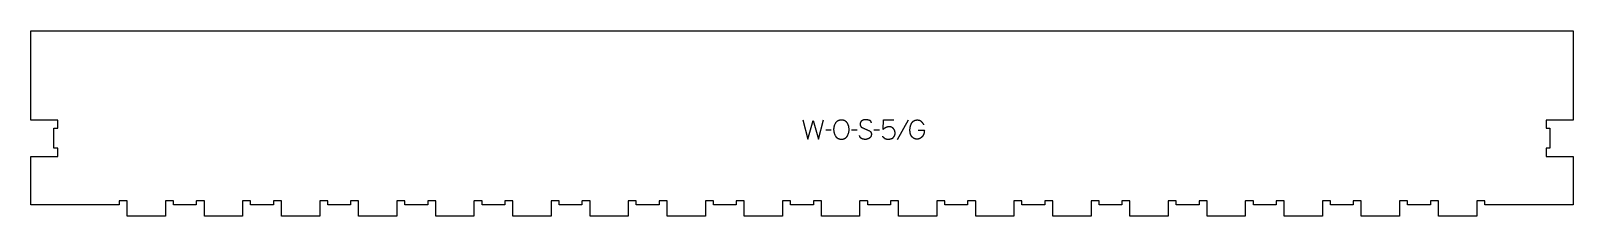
# Model space of a CAD drawing. Extents: x -1200 to 1200, y -150 to 139.
import ezdxf

# ---------------------------------------------------------------- set-up
doc = ezdxf.new("R2010")
doc.units = 0
doc.layers.add('1_ANYTOOL_1MMDEEP_LABELS_S', color=2, linetype='CONTINUOUS')
doc.layers.add('4_ANYTOOL_CUTTHROUGH_OUTSI', color=5, linetype='CONTINUOUS')

msp = doc.modelspace()

# ---------------------------------------------------------------- linework, layer by layer
at = {"layer": '1_ANYTOOL_1MMDEEP_LABELS_S'}
for p, q in [((45.6, -16.1), (36.9, -16.2)), ((85.7, -16.1), (76.9, -16.2)), ((120.7, -16.1), (111.9, -16.2)), ((165.4, -0.5), (148.2, -31.2))]:
    msp.add_line(p, q, dxfattribs=at)
msp.add_lwpolyline([(61.7, 0.3), (62.1, 0.3), (62.5, 0.3), (62.8, 0.3), (63, 0.3), (63.2, 0.2), (63.3, 0.2), (63.5, 0.2), (63.7, 0.2), (63.8, 0.1), (64, 0.1), (64.2, 0.1), (64.3, 0), (64.5, 0), (64.6, -0.1), (64.8, -0.1), (65, -0.2), (65.1, -0.2), (65.3, -0.3), (65.4, -0.4), (65.6, -0.4), (65.7, -0.5), (65.9, -0.6), (66, -0.6), (66.1, -0.7), (66.3, -0.8), (66.4, -0.9), (66.5, -1), (66.7, -1.1), (67.1, -1.3), (67.3, -1.5), (67.6, -1.7), (67.8, -1.9), (68.1, -2.1), (68.3, -2.4), (68.5, -2.6), (68.7, -2.8), (68.9, -3.1), (69.1, -3.3), (69.3, -3.5), (69.5, -3.8), (69.7, -4.1), (69.9, -4.3), (70.1, -4.6), (70.4, -5.2), (70.6, -5.5), (70.7, -5.8), (70.9, -6.1), (71, -6.4), (71.2, -6.7), (71.3, -7), (71.4, -7.3), (71.5, -7.6), (71.7, -7.9), (71.8, -8.2), (71.9, -8.6), (72, -8.9), (72.1, -9.2), (72.1, -9.6), (72.4, -10.6), (72.5, -11.3), (72.6, -11.9), (72.7, -12.6), (72.8, -13.2), (72.8, -13.9), (72.8, -14.5), (72.9, -15.2), (72.8, -15.8), (72.8, -16.4), (72.8, -17.1), (72.7, -17.7), (72.6, -18.4), (72.5, -19), (72.3, -19.6), (72.2, -20.3), (72, -20.9), (71.8, -21.5), (71.5, -22.2), (71.3, -22.8), (71, -23.5), (70.7, -24.1), (70.4, -24.7), (70.1, -25.4), (69.9, -25.7), (69.7, -26), (69.5, -26.3), (69.3, -26.6), (69.1, -26.8), (68.9, -27.1), (68.7, -27.4), (68.5, -27.6), (68.4, -27.7), (68.3, -27.8), (68.2, -28), (68, -28.1), (67.9, -28.2), (67.8, -28.3), (67.7, -28.4), (67.6, -28.5), (67.4, -28.6), (67.3, -28.7), (67.2, -28.8), (67.1, -28.9), (66.9, -28.9), (66.8, -29), (66.7, -29.1), (66.5, -29.2), (66.4, -29.3), (66.2, -29.4), (66.1, -29.4), (66, -29.5), (65.8, -29.6), (65.7, -29.6), (65.5, -29.7), (65.4, -29.8), (65.2, -29.8), (65.1, -29.9), (64.9, -29.9), (64.8, -30), (64.5, -30.1), (64.1, -30.2), (63.8, -30.2), (63.5, -30.3), (63.2, -30.3), (62.8, -30.4), (62.5, -30.4), (62.1, -30.5), (61.7, -30.5), (61.4, -30.5), (61, -30.5), (60.6, -30.5), (60.2, -30.4), (59.9, -30.4), (59.5, -30.3), (59.2, -30.3), (58.8, -30.2), (58.5, -30.1), (58.2, -30.1), (57.8, -30), (57.7, -29.9), (57.5, -29.9), (57.4, -29.8), (57.2, -29.7), (57.1, -29.7), (56.9, -29.6), (56.8, -29.5), (56.6, -29.5), (56.5, -29.4), (56.3, -29.3), (56.2, -29.3), (56, -29.2), (55.9, -29.1), (55.8, -29), (55.6, -28.9), (55.5, -28.8), (55.4, -28.7), (55.2, -28.6), (55.1, -28.5), (55, -28.4), (54.9, -28.3), (54.7, -28.2), (54.6, -28.1), (54.5, -28), (54.4, -27.9), (54.2, -27.8), (54.1, -27.7), (54, -27.6), (53.9, -27.4), (53.8, -27.3), (53.6, -27), (53.4, -26.8), (53.2, -26.5), (53, -26.2), (52.8, -25.9), (52.6, -25.6), (52.4, -25.3), (52.1, -24.6), (51.8, -24), (51.5, -23.3), (51.2, -22.7), (51, -22), (50.7, -21.4), (50.5, -20.7), (50.4, -20.1), (50.2, -19.4), (50.1, -18.8), (49.9, -18.1), (49.8, -17.5), (49.8, -16.8), (49.7, -16.2), (49.7, -15.5), (49.7, -14.9), (49.7, -14.2), (49.7, -13.5), (49.8, -12.8), (49.9, -12.1), (50, -11.5), (50.1, -10.8), (50.2, -10.1), (50.4, -9.5), (50.6, -8.8), (50.8, -8.2), (51, -7.6), (51.3, -6.9), (51.6, -6.3), (51.9, -5.7), (52.2, -5.1), (52.5, -4.5), (52.7, -4.2), (52.9, -3.9), (53.1, -3.6), (53.3, -3.4), (53.5, -3.1), (53.8, -2.9), (54, -2.6), (54.2, -2.4), (54.3, -2.3), (54.4, -2.2), (54.6, -2.1), (54.7, -1.9), (54.8, -1.8), (54.9, -1.7), (55.1, -1.6), (55.2, -1.5), (55.3, -1.5), (55.5, -1.4), (55.6, -1.3), (55.7, -1.2), (55.9, -1.1), (56, -1), (56.2, -0.9), (56.3, -0.9), (56.4, -0.8), (56.6, -0.7), (56.9, -0.6), (57.2, -0.5), (57.5, -0.3), (57.8, -0.2), (58.1, -0.1), (58.5, 0), (58.8, 0), (59.1, 0.1), (59.5, 0.2), (59.8, 0.2), (60.2, 0.3), (60.6, 0.3), (60.9, 0.3), (61.3, 0.3)], close=True, dxfattribs=at)
for points in [[(107.9, -4.6), (107.9, -4.4), (107.9, -4.3), (107.9, -4.2), (107.9, -4.1), (107.9, -4), (107.9, -3.9), (107.9, -3.9), (107.8, -3.8), (107.8, -3.7), (107.8, -3.6), (107.8, -3.5), (107.8, -3.4), (107.8, -3.4), (107.7, -3.3), (107.7, -3.2), (107.7, -3.1), (107.7, -3), (107.6, -3), (107.6, -2.9), (107.6, -2.8), (107.5, -2.7), (107.5, -2.7), (107.5, -2.6), (107.4, -2.5), (107.4, -2.5), (107.3, -2.4), (107.3, -2.3), (107.2, -2.3), (107.2, -2.2), (107.1, -2.1), (107.1, -2.1), (107, -2), (107, -1.9), (106.9, -1.9), (106.9, -1.8), (106.8, -1.8), (106.8, -1.7), (106.7, -1.7), (106.6, -1.6), (106.6, -1.5), (106.5, -1.5), (106.4, -1.4), (106.4, -1.4), (106.3, -1.3), (106.2, -1.3), (106.1, -1.2), (106.1, -1.2), (106, -1.2), (105.9, -1.1), (105.8, -1.1), (105.7, -1), (105.6, -0.9), (105.4, -0.9), (105.2, -0.8), (105, -0.7), (104.8, -0.7), (104.6, -0.6), (103.8, -0.4), (103, -0.2), (102.2, 0), (101.5, 0.1), (101.1, 0.2), (100.7, 0.2), (100.3, 0.3), (100, 0.3), (99.6, 0.3), (99.2, 0.3), (98.9, 0.3), (98.5, 0.3), (98.3, 0.3), (98.1, 0.3), (97.9, 0.3), (97.8, 0.3), (97.6, 0.3), (97.4, 0.3), (97.2, 0.3), (97, 0.2), (96.8, 0.2), (96.6, 0.2), (96.5, 0.1), (96.3, 0.1), (96.1, 0), (95.9, 0), (95.7, -0.1), (95.6, -0.1), (95.4, -0.2), (95.2, -0.2), (95, -0.3), (94.9, -0.4), (94.7, -0.5), (94.5, -0.5), (94.4, -0.6), (94.2, -0.7), (94, -0.8), (93.9, -0.9), (93.7, -1), (93.5, -1.1), (93.4, -1.2), (93.2, -1.3), (93.1, -1.4), (92.9, -1.5), (92.8, -1.6), (92.6, -1.7), (92.5, -1.9), (92.3, -2), (92.2, -2.1), (92.1, -2.2), (91.9, -2.4), (91.8, -2.5), (91.7, -2.6), (91.6, -2.8), (91.5, -2.9), (91.4, -3.1), (91.3, -3.2), (91.2, -3.4), (91.1, -3.5), (91.1, -3.7), (91, -3.9), (90.9, -4), (90.8, -4.2), (90.8, -4.4), (90.7, -4.5), (90.7, -4.7), (90.6, -4.9), (90.6, -5.1), (90.5, -5.3), (90.5, -5.5), (90.5, -5.7), (90.5, -5.9), (90.5, -6.1), (90.4, -6.3), (90.4, -6.5), (90.4, -6.7), (90.4, -6.9), (90.4, -7.1), (90.5, -7.3), (90.5, -7.5), (90.5, -7.7), (90.5, -7.9), (90.6, -8.1), (90.6, -8.3), (90.7, -8.5), (90.7, -8.7), (90.8, -8.8), (90.8, -9), (90.9, -9.1), (90.9, -9.2), (90.9, -9.3), (91, -9.4), (91, -9.4), (91.1, -9.5), (91.1, -9.6), (91.1, -9.7), (91.2, -9.8), (91.2, -9.8), (91.3, -9.9), (91.3, -10), (91.4, -10.1), (91.4, -10.1), (91.5, -10.2), (91.5, -10.3), (91.6, -10.4), (91.6, -10.4), (91.7, -10.5), (91.8, -10.6), (91.8, -10.6), (91.9, -10.7), (92, -10.8), (92, -10.8), (92.2, -11), (92.3, -11.1), (92.4, -11.2), (92.6, -11.3), (92.8, -11.4), (92.9, -11.5), (93.1, -11.6), (93.3, -11.7), (94, -12.1), (94.7, -12.5), (95.5, -12.9), (96.2, -13.2), (97, -13.6), (97.8, -13.9), (98.6, -14.3), (99.4, -14.6), (100.3, -14.9), (101.1, -15.2), (101.8, -15.5), (102.6, -15.9), (103.4, -16.3), (104.1, -16.7), (104.8, -17.1), (105.5, -17.5), (105.6, -17.6), (105.8, -17.7), (106, -17.8), (106, -17.9), (106.1, -17.9), (106.2, -18), (106.2, -18.1), (106.3, -18.1), (106.4, -18.2), (106.4, -18.3), (106.5, -18.3), (106.6, -18.4), (106.6, -18.5), (106.7, -18.5), (106.8, -18.6), (106.8, -18.7), (106.9, -18.8), (106.9, -18.8), (107, -18.9), (107, -19), (107.1, -19.1), (107.1, -19.1), (107.2, -19.2), (107.2, -19.3), (107.3, -19.4), (107.3, -19.5), (107.3, -19.5), (107.4, -19.6), (107.4, -19.7), (107.5, -19.8), (107.5, -19.9), (107.5, -20), (107.6, -20.1), (107.6, -20.1), (107.6, -20.2), (107.6, -20.3), (107.7, -20.4), (107.7, -20.6), (107.8, -20.8), (107.8, -21), (107.8, -21.2), (107.9, -21.4), (107.9, -21.6), (107.9, -21.8), (107.9, -22), (107.9, -22.2), (107.9, -22.5), (107.9, -22.7), (107.9, -22.9), (107.9, -23.2), (107.8, -23.4), (107.8, -23.6), (107.8, -23.8), (107.7, -24), (107.7, -24.3), (107.6, -24.5), (107.6, -24.7), (107.5, -24.9), (107.4, -25.1), (107.4, -25.3), (107.3, -25.5), (107.2, -25.6), (107.1, -25.8), (107, -26), (106.9, -26.2), (106.8, -26.4), (106.7, -26.5), (106.6, -26.7), (106.5, -26.9), (106.4, -27), (106.2, -27.2), (106.1, -27.3), (106, -27.5), (105.8, -27.6), (105.7, -27.7), (105.5, -27.9), (105.4, -28), (105.2, -28.1), (105, -28.3), (104.9, -28.4), (104.7, -28.5), (104.3, -28.7), (104, -28.9), (103.6, -29.1), (103.2, -29.3), (102.9, -29.5), (102.5, -29.6), (102.1, -29.7), (101.9, -29.8), (101.7, -29.9), (101.5, -29.9), (101.3, -30), (101.1, -30), (100.9, -30.1), (100.7, -30.1), (100.5, -30.1), (100.1, -30.2), (99.7, -30.3), (99.3, -30.3), (98.9, -30.3), (98.5, -30.3), (98.1, -30.3), (97.7, -30.3), (97.3, -30.3), (96.9, -30.3), (96.5, -30.2), (96.1, -30.1), (95.7, -30.1), (95.3, -30), (94.9, -29.9), (94.6, -29.8), (94.2, -29.6), (93.8, -29.5), (93.5, -29.3), (93.1, -29.2), (92.8, -29), (92.4, -28.8), (92.3, -28.7), (92.1, -28.6), (92, -28.5), (91.8, -28.4), (91.7, -28.3), (91.5, -28.2), (91.4, -28), (91.2, -27.9), (91.1, -27.8), (91, -27.7), (90.9, -27.5), (90.8, -27.4), (90.7, -27.3), (90.7, -27.3), (90.6, -27.2), (90.6, -27.1), (90.5, -27.1), (90.5, -27), (90.4, -26.9), (90.4, -26.8), (90.3, -26.8), (90.3, -26.7), (90.3, -26.6), (90.2, -26.5), (90.2, -26.5), (90.2, -26.4), (90.1, -26.3), (90.1, -26.2), (90.1, -26.2), (90, -26.1), (90, -26), (90, -25.9), (89.9, -25.7), (89.9, -25.6), (89.8, -25.4), (89.8, -25.2), (89.8, -25.1), (89.7, -24.9), (89.7, -24.7), (89.7, -24.5), (89.7, -24.3), (89.7, -24.1)], [(1.3, 0), (9, -30), (17.4, -0.9), (25.9, -30), (33.4, 0)], [(125, -25.2), (125.2, -25.5), (125.4, -25.8), (125.7, -26.1), (125.9, -26.4), (126.1, -26.6), (126.3, -26.9), (126.6, -27.1), (126.8, -27.3), (127.1, -27.5), (127.3, -27.8), (127.6, -28), (127.8, -28.1), (128.1, -28.3), (128.4, -28.5), (128.6, -28.7), (128.9, -28.8), (129.2, -29), (129.5, -29.1), (129.8, -29.2), (130.1, -29.3), (130.4, -29.4), (130.7, -29.5), (131, -29.6), (131.3, -29.7), (131.6, -29.8), (131.9, -29.8), (132.3, -29.9), (132.6, -29.9), (132.9, -30), (133.3, -30), (133.6, -30), (134, -30), (134.4, -30), (134.8, -30), (135.2, -30), (135.6, -29.9), (136, -29.9), (136.4, -29.9), (136.7, -29.8), (137.1, -29.7), (137.5, -29.7), (137.8, -29.6), (138.2, -29.5), (138.5, -29.4), (138.8, -29.3), (139.2, -29.2), (139.5, -29.1), (139.8, -29), (140, -28.9), (140.1, -28.8), (140.3, -28.8), (140.4, -28.7), (140.6, -28.6), (140.7, -28.5), (140.9, -28.4), (141, -28.3), (141.1, -28.2), (141.3, -28.1), (141.4, -28), (141.6, -27.9), (141.7, -27.7), (141.8, -27.6), (142, -27.5), (142.1, -27.4), (142.2, -27.2), (142.3, -27.1), (142.5, -26.9), (142.6, -26.8), (142.7, -26.6), (142.8, -26.5), (142.9, -26.3), (143, -26.2), (143.1, -26), (143.3, -25.8), (143.4, -25.6), (143.5, -25.5), (143.7, -25.1), (143.9, -24.7), (144, -24.4), (144.1, -24.2), (144.2, -23.9), (144.3, -23.7), (144.4, -23.5), (144.4, -23.2), (144.5, -23), (144.6, -22.7), (144.6, -22.5), (144.7, -22.3), (144.7, -22), (144.8, -21.8), (144.8, -21.5), (144.8, -21.3), (144.8, -21.1), (144.8, -20.8), (144.8, -20.6), (144.8, -20.3), (144.8, -20), (144.8, -19.8), (144.8, -19.5), (144.7, -19.3), (144.7, -19), (144.7, -18.8), (144.6, -18.5), (144.6, -18.3), (144.5, -18), (144.5, -17.8), (144.4, -17.6), (144.4, -17.3), (144.3, -17.1), (144.2, -16.9), (144.1, -16.7), (144.1, -16.4), (144, -16.2), (143.9, -16), (143.8, -15.8), (143.7, -15.6), (143.6, -15.4), (143.5, -15.2), (143.3, -15), (143.2, -14.8), (143.1, -14.6), (143, -14.4), (142.8, -14.2), (142.7, -14), (142.6, -13.8), (142.4, -13.6), (142.3, -13.4), (142.1, -13.3), (141.9, -13.1), (141.8, -12.9), (141.6, -12.8), (141.4, -12.6), (141.3, -12.5), (141.1, -12.4), (140.9, -12.2), (140.7, -12.1), (140.5, -12), (140.3, -11.9), (140.1, -11.7), (139.9, -11.6), (139.7, -11.5), (139.5, -11.4), (139.3, -11.4), (139, -11.3), (138.8, -11.2), (138.6, -11.1), (138.3, -11.1), (138.1, -11), (137.9, -10.9), (137.6, -10.9), (137.4, -10.9), (137.1, -10.8), (136.8, -10.8), (136.6, -10.8), (136.3, -10.7), (136, -10.7), (135.8, -10.7), (135.5, -10.7), (135.1, -10.7), (134.8, -10.7), (134.4, -10.8), (134.1, -10.8), (133.8, -10.8), (133.4, -10.9), (133.1, -10.9), (132.8, -11), (132.5, -11.1), (132.2, -11.2), (131.9, -11.3), (131.6, -11.4), (131.3, -11.5), (131, -11.6), (130.7, -11.7), (130.5, -11.9), (129.9, -12.2), (129.6, -12.3), (129.4, -12.5), (129.1, -12.7), (128.8, -12.8), (128.6, -13), (128.3, -13.2), (128, -13.4), (127.8, -13.6), (127.5, -13.8), (127.3, -14.1), (127, -14.3), (126.7, -14.5), (126.2, -15), (126.9, 0), (143.1, 0)], [(180.6, -16.2), (190.4, -16.2), (190.3, -17.1), (190.3, -17.5), (190.3, -17.9), (190.2, -18.3), (190.2, -18.7), (190.1, -19), (190.1, -19.4), (190, -19.8), (189.9, -20.1), (189.9, -20.5), (189.8, -20.8), (189.7, -21.2), (189.6, -21.5), (189.5, -21.8), (189.4, -22.2), (189.2, -22.5), (189.1, -22.8), (189, -23.1), (188.8, -23.4), (188.7, -23.7), (188.5, -24), (188.4, -24.3), (188.2, -24.5), (188, -24.8), (187.9, -25.1), (187.7, -25.3), (187.5, -25.6), (187.3, -25.8), (187.1, -26), (186.9, -26.3), (186.6, -26.5), (186.2, -26.9), (186, -27.1), (185.8, -27.3), (185.5, -27.5), (185.3, -27.7), (185.1, -27.9), (184.8, -28), (184.6, -28.2), (184.4, -28.3), (184.2, -28.5), (183.9, -28.6), (183.7, -28.8), (183.4, -28.9), (183.2, -29), (183, -29.1), (182.7, -29.2), (182.5, -29.3), (182.2, -29.4), (182, -29.5), (181.8, -29.6), (181.5, -29.7), (181.3, -29.7), (181, -29.8), (180.8, -29.9), (180.5, -29.9), (180.3, -29.9), (180, -30), (179.7, -30), (179.5, -30), (179.2, -30), (179, -30), (178.7, -30), (178.5, -30), (178.2, -30), (177.9, -30), (177.7, -30), (177.4, -29.9), (177.2, -29.9), (176.9, -29.8), (176.7, -29.8), (176.4, -29.7), (176.2, -29.6), (176, -29.6), (175.7, -29.5), (175.5, -29.4), (175.2, -29.3), (175, -29.2), (174.8, -29.1), (174.5, -29), (174.3, -28.8), (174.1, -28.7), (173.8, -28.5), (173.6, -28.4), (173.4, -28.2), (173.1, -28.1), (172.9, -27.9), (172.7, -27.7), (172.5, -27.6), (172.3, -27.4), (172, -27.2), (171.8, -27), (171.6, -26.7), (171.4, -26.5), (171.2, -26.3), (171, -26.1), (170.8, -25.8), (170.6, -25.6), (170.4, -25.3), (170.2, -25.1), (170, -24.8), (169.9, -24.5), (169.7, -24.2), (169.6, -23.9), (169.4, -23.6), (169.3, -23.3), (169.2, -23), (169, -22.7), (168.9, -22.3), (168.8, -22), (168.7, -21.6), (168.6, -21.3), (168.5, -20.9), (168.4, -20.6), (168.4, -20.2), (168.3, -19.8), (168.2, -19.4), (168.2, -19), (168.1, -18.6), (168.1, -18.2), (168, -17.3), (168, -16.4), (168, -15.5), (168, -14.8), (168, -14.2), (168.1, -13.5), (168.1, -12.8), (168.2, -12.2), (168.3, -11.5), (168.5, -10.8), (168.6, -10.2), (168.8, -9.5), (169, -8.9), (169.2, -8.2), (169.5, -7.6), (169.7, -7), (170, -6.3), (170.3, -5.7), (170.6, -5.1), (170.8, -4.7), (171, -4.4), (171.2, -4.2), (171.3, -3.9), (171.5, -3.6), (171.7, -3.5), (171.8, -3.3), (171.9, -3.2), (172, -3.1), (172.1, -3), (172.2, -2.8), (172.3, -2.7), (172.4, -2.6), (172.5, -2.5), (172.7, -2.4), (172.8, -2.3), (172.9, -2.2), (173, -2.1), (173.2, -2), (173.3, -1.9), (173.4, -1.8), (173.5, -1.7), (173.7, -1.6), (173.8, -1.5), (173.9, -1.4), (174.1, -1.3), (174.2, -1.3), (174.4, -1.2), (174.5, -1.1), (174.7, -1), (174.8, -1), (175, -0.9), (175.1, -0.8), (175.3, -0.8), (175.4, -0.7), (175.6, -0.7), (175.7, -0.6), (176, -0.5), (176.4, -0.4), (176.7, -0.3), (177.1, -0.2), (177.4, -0.2), (177.8, -0.1), (178.1, -0.1), (178.5, 0), (178.9, 0), (179.3, 0), (179.7, 0), (179.9, 0), (180.1, 0), (180.3, 0), (180.5, 0), (180.7, -0.1), (181, -0.1), (181.2, -0.1), (181.4, -0.1), (181.6, -0.2), (181.8, -0.2), (182, -0.3), (182.2, -0.3), (182.4, -0.4), (182.5, -0.4), (182.7, -0.5), (182.9, -0.6), (183.1, -0.6), (183.3, -0.7), (183.4, -0.8), (183.6, -0.9), (183.8, -1), (184, -1.1), (184.1, -1.2), (184.3, -1.3), (184.4, -1.4), (184.6, -1.5), (184.8, -1.6), (184.9, -1.7), (185.1, -1.9), (185.2, -2), (185.3, -2.1), (185.5, -2.3), (186, -2.8), (186.3, -3.1), (186.6, -3.4), (186.8, -3.7), (187.1, -4.1), (187.3, -4.4), (187.5, -4.7), (187.8, -5), (188, -5.3), (188.2, -5.7), (188.4, -6), (188.6, -6.4), (188.8, -6.7), (189, -7.1), (189.2, -7.4)]]:
    msp.add_lwpolyline(points, dxfattribs=at)
at = {"layer": '4_ANYTOOL_CUTTHROUGH_OUTSI'}
msp.add_lwpolyline([(1199.7, -132.3), (1062.2, -132.3), (1062.2, -126.5, 0.414214), (1062, -126.3), (1050, -126.3, 0.414214), (1049.7, -126.5), (1049.7, -150.3), (990.2, -150.3), (990.2, -126.5, 0.414214), (990, -126.3), (978, -126.3, 0.414214), (977.7, -126.5), (977.7, -132.3), (942.2, -132.3), (942.2, -126.5, 0.414214), (942, -126.3), (930, -126.3, 0.414214), (929.7, -126.5), (929.7, -150.3), (870.2, -150.3), (870.2, -126.5, 0.414214), (870, -126.3), (858, -126.3, 0.414214), (857.7, -126.5), (857.7, -132.3), (822.2, -132.3), (822.2, -126.5, 0.414214), (822, -126.3), (810, -126.3, 0.414214), (809.7, -126.5), (809.7, -150.3), (750.2, -150.3), (750.2, -126.5, 0.414214), (750, -126.3), (738, -126.3, 0.414214), (737.7, -126.5), (737.7, -132.3), (702.2, -132.3), (702.2, -126.5, 0.414214), (702, -126.3), (690, -126.3, 0.414214), (689.7, -126.5), (689.7, -150.3), (630.2, -150.3), (630.2, -126.5, 0.414214), (630, -126.3), (618, -126.3, 0.414214), (617.7, -126.5), (617.7, -132.3), (582.2, -132.3), (582.2, -126.5, 0.414214), (582, -126.3), (570, -126.3, 0.414214), (569.7, -126.5), (569.7, -150.3), (510.2, -150.3), (510.2, -126.5, 0.414214), (510, -126.3), (498, -126.3, 0.414214), (497.7, -126.5), (497.7, -132.3), (462.2, -132.3), (462.2, -126.5, 0.414214), (462, -126.3), (450, -126.3, 0.414214), (449.7, -126.5), (449.7, -150.3), (390.2, -150.3), (390.2, -126.5, 0.414214), (390, -126.3), (378, -126.3, 0.414214), (377.7, -126.5), (377.7, -132.3), (342.2, -132.3), (342.2, -126.5, 0.414214), (342, -126.3), (330, -126.3, 0.414214), (329.7, -126.5), (329.7, -150.3), (270.2, -150.3), (270.2, -126.5, 0.414214), (270, -126.3), (258, -126.3, 0.414214), (257.7, -126.5), (257.7, -132.3), (222.2, -132.3), (222.2, -126.5, 0.414213), (222, -126.3), (210, -126.3, 0.414214), (209.7, -126.5), (209.7, -150.3), (150.2, -150.3), (150.2, -126.5, 0.414214), (150, -126.3), (138, -126.3, 0.414214), (137.7, -126.5), (137.7, -132.3), (102.2, -132.3), (102.2, -126.5, 0.414213), (102, -126.3), (90, -126.3, 0.414214), (89.7, -126.5), (89.7, -150.3), (30.2, -150.3), (30.2, -126.5, 0.414214), (30, -126.3), (18, -126.3, 0.414214), (17.7, -126.5), (17.7, -132.3), (-17.8, -132.3), (-17.8, -126.5, 0.414214), (-18, -126.3), (-30, -126.3, 0.414214), (-30.3, -126.5), (-30.3, -150.3), (-89.8, -150.3), (-89.8, -126.5, 0.414214), (-90, -126.3), (-102, -126.3, 0.414214), (-102.3, -126.5), (-102.3, -132.3), (-137.8, -132.3), (-137.8, -126.5, 0.414214), (-138, -126.3), (-150, -126.3, 0.414214), (-150.3, -126.5), (-150.3, -150.3), (-209.8, -150.3), (-209.8, -126.5, 0.414214), (-210, -126.3), (-222, -126.3, 0.414214), (-222.3, -126.5), (-222.3, -132.3), (-257.8, -132.3), (-257.8, -126.5, 0.414214), (-258, -126.3), (-270, -126.3, 0.414214), (-270.3, -126.5), (-270.3, -150.3), (-329.8, -150.3), (-329.8, -126.5, 0.414214), (-330, -126.3), (-342, -126.3, 0.414214), (-342.3, -126.5), (-342.3, -132.3), (-377.8, -132.3), (-377.8, -126.5, 0.414214), (-378, -126.3), (-390, -126.3, 0.414214), (-390.3, -126.5), (-390.3, -150.3), (-449.8, -150.3), (-449.8, -126.5, 0.414214), (-450, -126.3), (-462, -126.3, 0.414214), (-462.3, -126.5), (-462.3, -132.3), (-497.8, -132.3), (-497.8, -126.5, 0.414214), (-498, -126.3), (-510, -126.3, 0.414214), (-510.3, -126.5), (-510.3, -150.3), (-569.8, -150.3), (-569.8, -126.5, 0.414214), (-570, -126.3), (-582, -126.3, 0.414214), (-582.3, -126.5), (-582.3, -132.3), (-617.8, -132.3), (-617.8, -126.5, 0.414214), (-618, -126.3), (-630, -126.3, 0.414214), (-630.3, -126.5), (-630.3, -150.3), (-689.8, -150.3), (-689.8, -126.5, 0.414214), (-690, -126.3), (-702, -126.3, 0.414214), (-702.3, -126.5), (-702.3, -132.3), (-737.8, -132.3), (-737.8, -126.5, 0.414214), (-738, -126.3), (-750, -126.3, 0.414214), (-750.3, -126.5), (-750.3, -150.3), (-809.8, -150.3), (-809.8, -126.5, 0.414214), (-810, -126.3), (-822, -126.3, 0.414214), (-822.3, -126.5), (-822.3, -132.3), (-857.8, -132.3), (-857.8, -126.5, 0.414214), (-858, -126.3), (-870, -126.3, 0.414214), (-870.3, -126.5), (-870.3, -150.3), (-929.8, -150.3), (-929.8, -126.5, 0.414214), (-930, -126.3), (-942, -126.3, 0.414214), (-942.3, -126.5), (-942.3, -132.3), (-977.8, -132.3), (-977.8, -126.5, 0.414214), (-978, -126.3), (-990, -126.3, 0.414214), (-990.3, -126.5), (-990.3, -150.3), (-1049.8, -150.3), (-1049.8, -126.5, 0.414214), (-1050, -126.3), (-1062, -126.3, 0.414214), (-1062.3, -126.5), (-1062.3, -132.3), (-1199.8, -132.3), (-1199.8, -56.8), (-1158, -56.8, 0.414214), (-1157.8, -56.5), (-1157.8, -44.5, 0.414214), (-1158, -44.3), (-1163.8, -44.3), (-1163.8, -12.8), (-1158, -12.8, 0.414214), (-1157.8, -12.5), (-1157.8, -0.5, 0.414214), (-1158, -0.3), (-1199.8, -0.3), (-1199.8, 139.2), (1199.7, 139.2), (1199.7, -0.3), (1158, -0.3, 0.414214), (1157.7, -0.5), (1157.7, -12.5, 0.414214), (1158, -12.8), (1163.7, -12.8), (1163.7, -44.3), (1158, -44.3, 0.414214), (1157.7, -44.5), (1157.7, -56.5, 0.414214), (1158, -56.8), (1199.7, -56.8)], format="xyb", close=True, dxfattribs=at)

doc.saveas('drawing.dxf')
